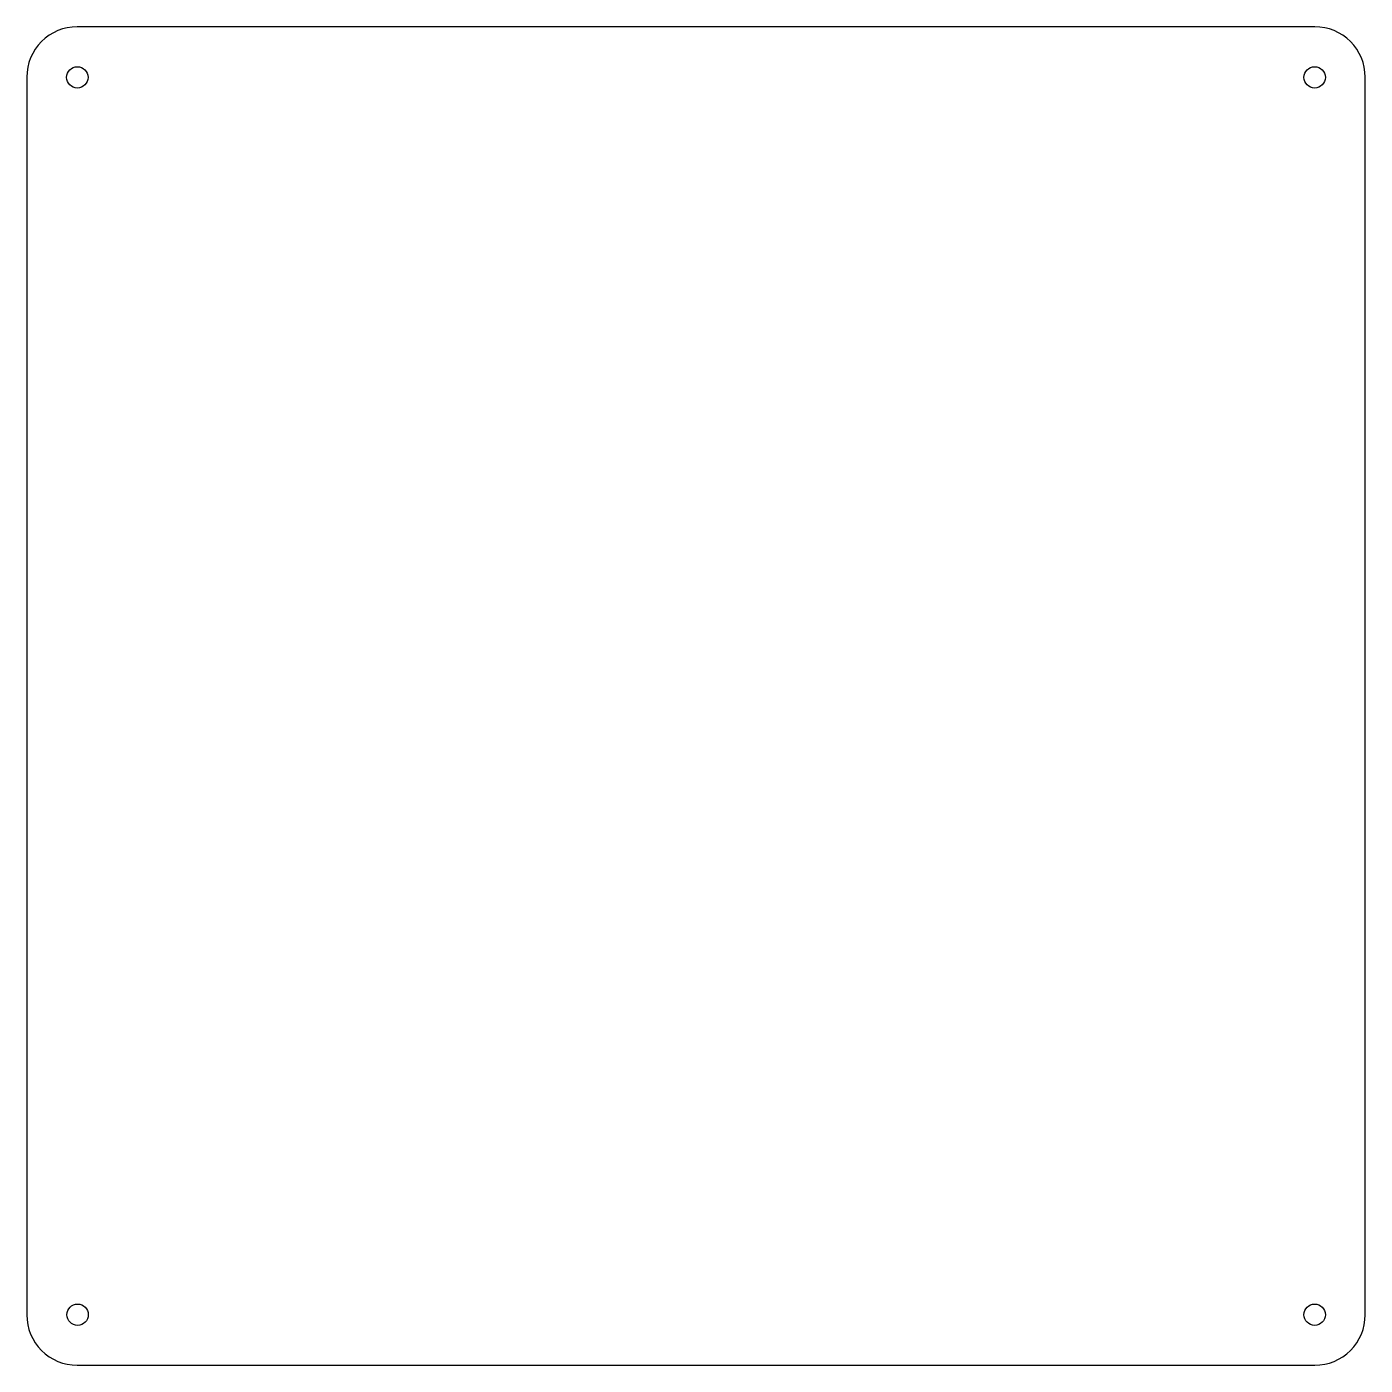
# Model space of a CAD drawing. Header units: millimetres. Extents: x -106 to 106, y -221 to -8.
import ezdxf

# ---------------------------------------------------------------- set-up
doc = ezdxf.new("R2010")
doc.units = ezdxf.units.MM
doc.layers.get('0').update_dxf_attribs({"linetype": 'CONTINUOUS'})

msp = doc.modelspace()

# ---------------------------------------------------------------- linework, layer by layer
msp.add_lwpolyline([(98.5, -221.5, 0.414214), (106.5, -213.5), (106.5, -16.5, 0.414214), (98.5, -8.5), (-98.49, -8.5, 0.414214), (-106.49, -16.5), (-106.49, -213.5, 0.414214), (-98.49, -221.5)], format="xyb", close=True)
for centre in [(-98.45, -16.55, 0), (98.45, -16.55, 0), (-98.41, -213.46, 0), (98.45, -213.46, 0)]:
    msp.add_circle(centre, 1.7)

doc.saveas('drawing.dxf')
